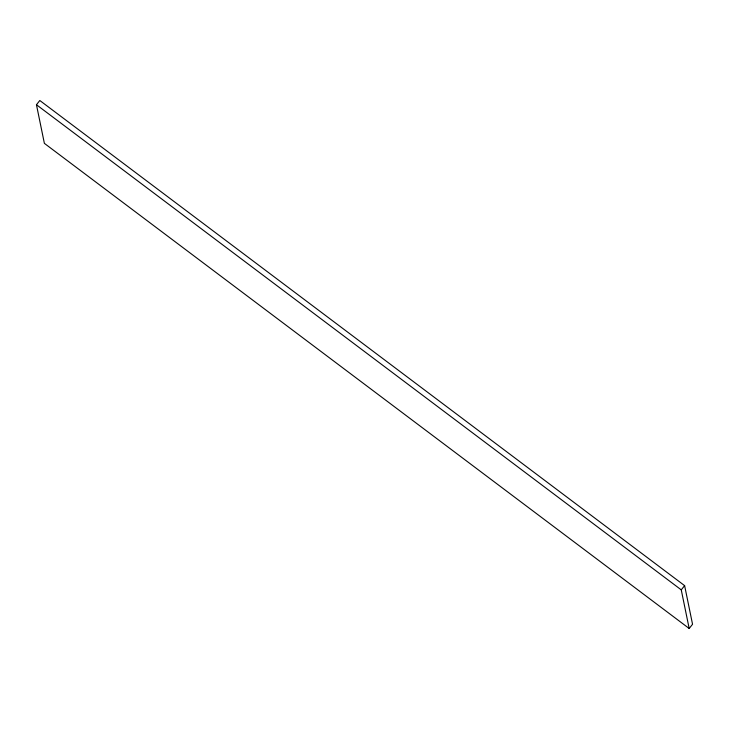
<?xml version="1.0" encoding="UTF-8"?>
<svg xmlns="http://www.w3.org/2000/svg" width="729" height="729" viewBox="0 0 729 729"><rect width="100%" height="100%" fill="white"/><g stroke="black" fill="none" stroke-linecap="round" stroke-linejoin="round"><path stroke-width="1.09" d="M36.45 104.73L39.822 100.511L684.622 585.642L692.55 624.27L689.178 628.489L44.378 143.358L36.45 104.73L681.25 589.861L689.178 628.489M681.25 589.861L684.622 585.642"/></g></svg>
